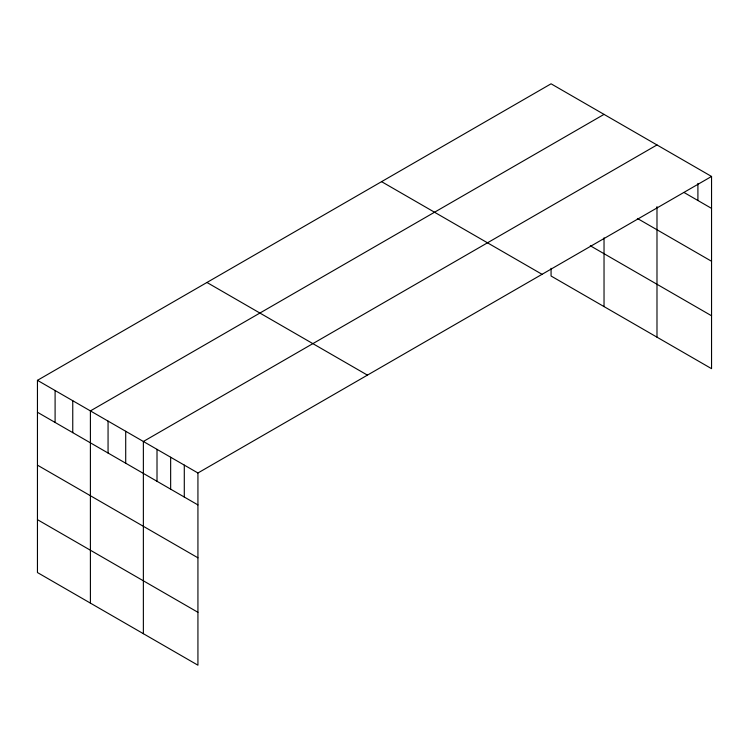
<?xml version="1.0" encoding="UTF-8"?>
<svg xmlns="http://www.w3.org/2000/svg" width="749" height="749" viewBox="0 0 749 749"><rect width="100%" height="100%" fill="white"/><g stroke="black" fill="none" stroke-linecap="round" stroke-linejoin="round"><path stroke-width="1.12" d="M711.55 176.455L197.933 472.984L197.933 665.196L37.45 572.545L37.45 380.333L551.067 83.804L711.55 176.455L711.55 368.667L551.067 276.016L551.067 268.301M604.031 114.372L90.404 410.911L90.404 603.123M656.985 144.95L143.368 441.489L143.368 633.701M684.268 192.624L711.55 208.381M637.371 218.446L711.55 261.27M590.296 245.766L711.55 315.769M381.578 181.661L542.051 274.312M206.949 282.476L367.422 375.127M37.45 380.333L197.933 472.984M37.45 412.259L197.933 504.92M37.45 465.157L197.933 557.808M37.45 519.656L197.933 612.308M697.909 183.402L697.909 200.507M656.985 206.63L656.985 337.162M604.031 237.798L604.031 306.584M184.291 465.11L184.291 497.036M170.65 457.236L170.65 489.163M157.009 449.363L157.009 481.289M125.71 431.293L125.71 463.219M108.062 421.107L108.062 453.033M72.756 400.715L72.756 432.65M55.098 390.529L55.098 422.455"/></g></svg>
